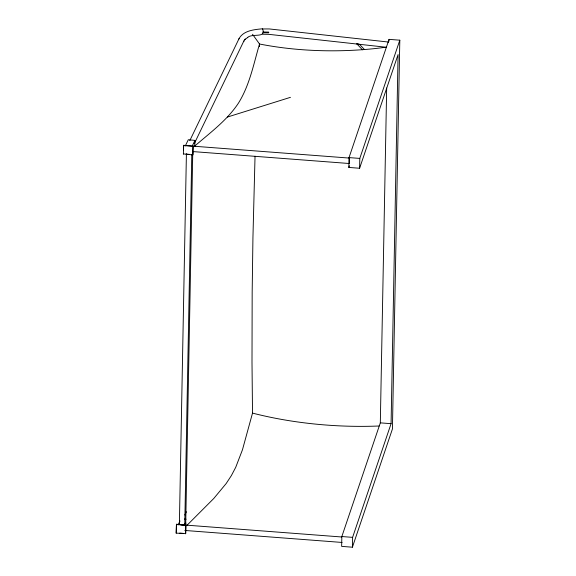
<?xml version="1.0" encoding="UTF-8"?>
<svg xmlns="http://www.w3.org/2000/svg" width="576" height="576" viewBox="0 0 576 576"><rect width="100%" height="100%" fill="white"/><g stroke="black" fill="none" stroke-linecap="round" stroke-linejoin="round"><path stroke-width="0.86" d="M194.22 143.806L243.878 40.961L243.605 41.522L245.225 39.096L244.814 39.528L247.817 37.426L247.363 37.663C252.022 32.854 266.738 38.75 262.519 28.8C254.16 29.563 243.05 30.55 238.824 39.089M176.191 533.138L176.45 524.246L185.868 524.959L185.71 533.578L176.191 533.138L176.45 524.246M183.384 154.195L183.643 145.303L193.061 146.016L192.802 154.915L183.478 153.914M183.542 150.466L183.643 145.303M179.388 523.958L186.408 153.864M184.781 523.771L191.786 154.57M185.695 524.844L192.78 151.286M185.609 533.858L185.868 524.959M192.802 154.915L193.061 146.016M194.825 146.563L194.94 140.407L188.294 139.73L185.335 145.865M386.669 88.027L380.318 422.856L341.842 536.537L341.654 546.379L352.411 547.2L392.429 428.969L399.809 40.183L389.045 39.362L349.027 157.594L348.84 167.436L359.604 168.257L398.081 54.576L391.082 423.677L352.598 537.358L352.411 547.2M359.604 168.257L359.791 158.414L399.809 40.183M389.009 41.134L389.045 39.362M255.038 156.218L252.936 237.65L252.173 292.162L252 362.369L252.518 413.107L242.46 449.791L235.714 467.33L231.35 475.632L226.166 483.545L213.811 498.449L186.84 525.463M259.394 46.634L259.517 44.006L252.526 34.279M349.358 159.25L349.366 163.483M388.339 42.682L388.541 42.091M348.84 167.436L349.387 165.809M189.792 140.638L239.098 38.527M192.413 145.649L194.94 140.407M178.142 524.808L180 520.978M184.824 514.987L186.386 511.762M184.86 525.341L185.947 523.094M262.447 28.951L269.244 28.937L388.627 42.062M357.091 43.488L356.94 43.942L362.477 49.817M194.134 146.599C209.686 133.02 226.886 120.636 238.414 103.176C249.667 85.212 253.62 64.051 259.517 44.006A197.669 94.529 -2.1 0 0 377.287 48.319L386.388 47.182M358.942 44.078L356.94 43.942M227.362 117.072L290.448 97.337M262.973 31.99L268.711 32.105L268.69 32.782L262.973 32.666M349.027 157.594L359.791 158.414M349.74 158.112L192.622 146.124A2.722 0.468 -84.2 0 1 192.802 146.614M183.542 145.584L192.96 146.304M192.888 151.582L349.279 163.512M186.048 154.109L189.468 154.368M380.318 422.856L391.082 423.677M341.842 536.537L352.598 537.358M185.436 525.067L341.662 536.983M176.357 524.527L185.774 525.247M184.81 530.453L342.086 542.448M179.712 533.117L183.139 533.376M184.428 519.012L186.091 519.185M385.481 47.167L268.834 34.344L262.764 34.222L262.512 33.588M359.539 44.338L364.471 49.572M184.608 523.476A2.722 1.152 1.1 0 1 182.405 525.017A2.722 1.152 1.1 0 1 179.395 523.656M379.073 425.995A197.669 84.866 3.7 0 1 252.518 413.107"/></g></svg>
